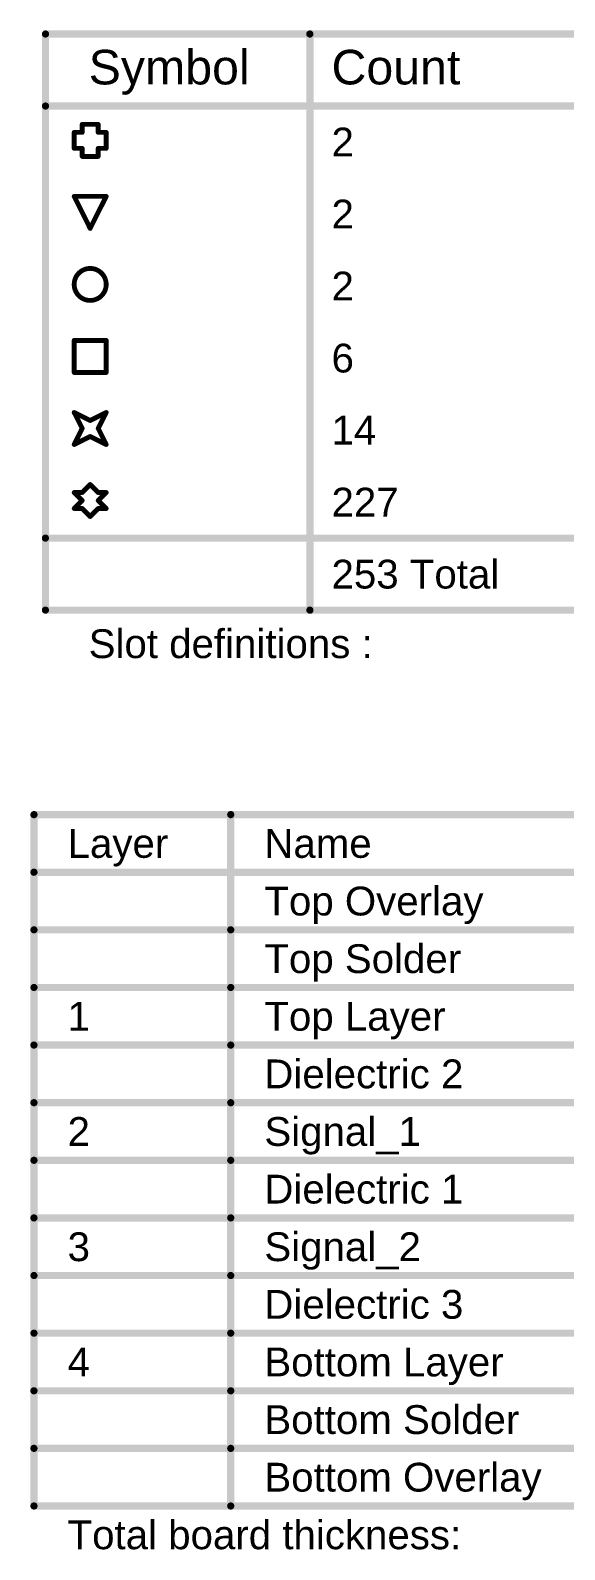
# Model space of a CAD drawing. Header units: inches. Extents: x -0.2 to 15.8, y 0 to 3.5.
# Drawn here: x 2.234 to 3.347, y 0.293 to 3.457 of the extents above; entities that cross this region are included whole.
import ezdxf

# ---------------------------------------------------------------- set-up
doc = ezdxf.new("R2010")
doc.units = ezdxf.units.IN
doc.header["$MEASUREMENT"] = 0
doc.layers.add('Drill Drawing', color=1, linetype='Continuous')
doc.layers.add('Fabrication', color=56, linetype='Continuous')
doc.styles.add('Arial', font='', dxfattribs={"height": 0.2})
doc.styles.get('Arial').set_extended_font_data('Arial')

msp = doc.modelspace()

# ---------------------------------------------------------------- linework, layer by layer
at = {"layer": 'Drill Drawing'}
for points in [[(2.2655, 3.4499, 0.015, 0.015, 0), (15.7437, 3.4499, 0.015, 0.015, 0)], [(2.2655, 2.2499, 0.015, 0.015, 0), (2.2655, 3.4499, 0.015, 0.015, 0)], [(2.8164, 2.2499, 0.015, 0.015, 0), (2.8164, 3.4499, 0.015, 0.015, 0)], [(2.2655, 3.2999, 0.015, 0.015, 0), (15.7437, 3.2999, 0.015, 0.015, 0)], [(2.342, 3.2449, 0.01, 0.01, 0), (2.342, 3.2616, 0.01, 0.01, 0)], [(2.342, 3.2616, 0.01, 0.01, 0), (2.3753, 3.2616, 0.01, 0.01, 0)], [(2.3753, 3.2449, 0.01, 0.01, 0), (2.3753, 3.2616, 0.01, 0.01, 0)], [(2.3253, 3.2116, 0.01, 0.01, 0), (2.3253, 3.2449, 0.01, 0.01, 0)], [(2.3253, 3.2449, 0.01, 0.01, 0), (2.342, 3.2449, 0.01, 0.01, 0)], [(2.3753, 3.2449, 0.01, 0.01, 0), (2.392, 3.2449, 0.01, 0.01, 0)], [(2.392, 3.2116, 0.01, 0.01, 0), (2.392, 3.2449, 0.01, 0.01, 0)], [(2.3253, 3.2116, 0.01, 0.01, 0), (2.342, 3.2116, 0.01, 0.01, 0)], [(2.342, 3.1949, 0.01, 0.01, 0), (2.342, 3.2116, 0.01, 0.01, 0)], [(2.342, 3.1949, 0.01, 0.01, 0), (2.3753, 3.1949, 0.01, 0.01, 0)], [(2.3753, 3.2116, 0.01, 0.01, 0), (2.392, 3.2116, 0.01, 0.01, 0)], [(2.3753, 3.1949, 0.01, 0.01, 0), (2.3753, 3.2116, 0.01, 0.01, 0)], [(2.3253, 3.1116, 0.01, 0.01, 0), (2.392, 3.1116, 0.01, 0.01, 0)], [(2.3253, 3.1116, 0.01, 0.01, 0), (2.3586, 3.0449, 0.01, 0.01, 0)], [(2.3586, 3.0449, 0.01, 0.01, 0), (2.392, 3.1116, 0.01, 0.01, 0)], [(2.3253, 2.8116, 0.01, 0.01, 0), (2.392, 2.8116, 0.01, 0.01, 0)], [(2.3253, 2.7449, 0.01, 0.01, 0), (2.3253, 2.8116, 0.01, 0.01, 0)], [(2.392, 2.7449, 0.01, 0.01, 0), (2.392, 2.8116, 0.01, 0.01, 0)], [(2.3253, 2.7449, 0.01, 0.01, 0), (2.392, 2.7449, 0.01, 0.01, 0)], [(2.3253, 2.6616, 0.01, 0.01, 0), (2.3586, 2.6449, 0.01, 0.01, 0)], [(2.3253, 2.6616, 0.01, 0.01, 0), (2.342, 2.6283, 0.01, 0.01, 0)], [(2.3586, 2.6449, 0.01, 0.01, 0), (2.392, 2.6616, 0.01, 0.01, 0)], [(2.3753, 2.6283, 0.01, 0.01, 0), (2.392, 2.6616, 0.01, 0.01, 0)], [(2.3253, 2.5949, 0.01, 0.01, 0), (2.342, 2.6283, 0.01, 0.01, 0)], [(2.3753, 2.6283, 0.01, 0.01, 0), (2.392, 2.5949, 0.01, 0.01, 0)], [(2.3253, 2.5949, 0.01, 0.01, 0), (2.3586, 2.6116, 0.01, 0.01, 0)], [(2.3586, 2.6116, 0.01, 0.01, 0), (2.392, 2.5949, 0.01, 0.01, 0)], [(2.3253, 2.4949, 0.01, 0.01, 0), (2.342, 2.4783, 0.01, 0.01, 0)], [(2.3253, 2.4949, 0.01, 0.01, 0), (2.342, 2.4949, 0.01, 0.01, 0)], [(2.342, 2.4949, 0.01, 0.01, 0), (2.3586, 2.5116, 0.01, 0.01, 0)], [(2.3586, 2.5116, 0.01, 0.01, 0), (2.3753, 2.4949, 0.01, 0.01, 0)], [(2.3753, 2.4949, 0.01, 0.01, 0), (2.392, 2.4949, 0.01, 0.01, 0)], [(2.3753, 2.4783, 0.01, 0.01, 0), (2.392, 2.4949, 0.01, 0.01, 0)], [(2.3253, 2.4616, 0.01, 0.01, 0), (2.342, 2.4783, 0.01, 0.01, 0)], [(2.3753, 2.4783, 0.01, 0.01, 0), (2.392, 2.4616, 0.01, 0.01, 0)], [(2.3253, 2.4616, 0.01, 0.01, 0), (2.342, 2.4616, 0.01, 0.01, 0)], [(2.342, 2.4616, 0.01, 0.01, 0), (2.3586, 2.4449, 0.01, 0.01, 0)], [(2.3586, 2.4449, 0.01, 0.01, 0), (2.3753, 2.4616, 0.01, 0.01, 0)], [(2.3753, 2.4616, 0.01, 0.01, 0), (2.392, 2.4616, 0.01, 0.01, 0)], [(2.2655, 2.3999, 0.015, 0.015, 0), (15.7437, 2.3999, 0.015, 0.015, 0)], [(2.2655, 2.2499, 0.015, 0.015, 0), (15.7437, 2.2499, 0.015, 0.015, 0)]]:
    msp.add_lwpolyline(points, format="xyseb", dxfattribs=at)
for points in [[(2.2618, 3.4499, 0.0075, 0.0075, 1), (2.2692, 3.4499, 0.0075, 0.0075, 1)], [(2.2618, 3.4499, 0.0075, 0.0075, 1), (2.2692, 3.4499, 0.0075, 0.0075, 1)], [(2.8126, 3.4499, 0.0075, 0.0075, 1), (2.8201, 3.4499, 0.0075, 0.0075, 1)], [(2.2618, 3.2999, 0.0075, 0.0075, 1), (2.2692, 3.2999, 0.0075, 0.0075, 1)], [(2.3395, 3.2616, 0.005, 0.005, 1), (2.3445, 3.2616, 0.005, 0.005, 1)], [(2.3395, 3.2616, 0.005, 0.005, 1), (2.3445, 3.2616, 0.005, 0.005, 1)], [(2.3728, 3.2616, 0.005, 0.005, 1), (2.3778, 3.2616, 0.005, 0.005, 1)], [(2.3728, 3.2616, 0.005, 0.005, 1), (2.3778, 3.2616, 0.005, 0.005, 1)], [(2.3228, 3.2449, 0.005, 0.005, 1), (2.3278, 3.2449, 0.005, 0.005, 1)], [(2.3228, 3.2449, 0.005, 0.005, 1), (2.3278, 3.2449, 0.005, 0.005, 1)], [(2.3395, 3.2449, 0.005, 0.005, 1), (2.3445, 3.2449, 0.005, 0.005, 1)], [(2.3395, 3.2449, 0.005, 0.005, 1), (2.3445, 3.2449, 0.005, 0.005, 1)], [(2.3728, 3.2449, 0.005, 0.005, 1), (2.3778, 3.2449, 0.005, 0.005, 1)], [(2.3728, 3.2449, 0.005, 0.005, 1), (2.3778, 3.2449, 0.005, 0.005, 1)], [(2.3895, 3.2449, 0.005, 0.005, 1), (2.3945, 3.2449, 0.005, 0.005, 1)], [(2.3895, 3.2449, 0.005, 0.005, 1), (2.3945, 3.2449, 0.005, 0.005, 1)], [(2.3228, 3.2116, 0.005, 0.005, 1), (2.3278, 3.2116, 0.005, 0.005, 1)], [(2.3228, 3.2116, 0.005, 0.005, 1), (2.3278, 3.2116, 0.005, 0.005, 1)], [(2.3395, 3.2116, 0.005, 0.005, 1), (2.3445, 3.2116, 0.005, 0.005, 1)], [(2.3395, 3.2116, 0.005, 0.005, 1), (2.3445, 3.2116, 0.005, 0.005, 1)], [(2.3395, 3.1949, 0.005, 0.005, 1), (2.3445, 3.1949, 0.005, 0.005, 1)], [(2.3395, 3.1949, 0.005, 0.005, 1), (2.3445, 3.1949, 0.005, 0.005, 1)], [(2.3728, 3.2116, 0.005, 0.005, 1), (2.3778, 3.2116, 0.005, 0.005, 1)], [(2.3728, 3.2116, 0.005, 0.005, 1), (2.3778, 3.2116, 0.005, 0.005, 1)], [(2.3728, 3.1949, 0.005, 0.005, 1), (2.3778, 3.1949, 0.005, 0.005, 1)], [(2.3728, 3.1949, 0.005, 0.005, 1), (2.3778, 3.1949, 0.005, 0.005, 1)], [(2.3895, 3.2116, 0.005, 0.005, 1), (2.3945, 3.2116, 0.005, 0.005, 1)], [(2.3895, 3.2116, 0.005, 0.005, 1), (2.3945, 3.2116, 0.005, 0.005, 1)], [(2.3228, 3.1116, 0.005, 0.005, 1), (2.3278, 3.1116, 0.005, 0.005, 1)], [(2.3228, 3.1116, 0.005, 0.005, 1), (2.3278, 3.1116, 0.005, 0.005, 1)], [(2.3895, 3.1116, 0.005, 0.005, 1), (2.3945, 3.1116, 0.005, 0.005, 1)], [(2.3895, 3.1116, 0.005, 0.005, 1), (2.3945, 3.1116, 0.005, 0.005, 1)], [(2.3561, 3.0449, 0.005, 0.005, 1), (2.3611, 3.0449, 0.005, 0.005, 1)], [(2.3561, 3.0449, 0.005, 0.005, 1), (2.3611, 3.0449, 0.005, 0.005, 1)], [(2.392, 2.9283, 0.01, 0.01, 1), (2.3253, 2.9283, 0.01, 0.01, 1)], [(2.3228, 2.9283, 0.005, 0.005, 1), (2.3278, 2.9283, 0.005, 0.005, 1)], [(2.3895, 2.9283, 0.005, 0.005, 1), (2.3945, 2.9283, 0.005, 0.005, 1)], [(2.3228, 2.8116, 0.005, 0.005, 1), (2.3278, 2.8116, 0.005, 0.005, 1)], [(2.3228, 2.8116, 0.005, 0.005, 1), (2.3278, 2.8116, 0.005, 0.005, 1)], [(2.3895, 2.8116, 0.005, 0.005, 1), (2.3945, 2.8116, 0.005, 0.005, 1)], [(2.3895, 2.8116, 0.005, 0.005, 1), (2.3945, 2.8116, 0.005, 0.005, 1)], [(2.3228, 2.7449, 0.005, 0.005, 1), (2.3278, 2.7449, 0.005, 0.005, 1)], [(2.3228, 2.7449, 0.005, 0.005, 1), (2.3278, 2.7449, 0.005, 0.005, 1)], [(2.3895, 2.7449, 0.005, 0.005, 1), (2.3945, 2.7449, 0.005, 0.005, 1)], [(2.3895, 2.7449, 0.005, 0.005, 1), (2.3945, 2.7449, 0.005, 0.005, 1)], [(2.3228, 2.6616, 0.005, 0.005, 1), (2.3278, 2.6616, 0.005, 0.005, 1)], [(2.3228, 2.6616, 0.005, 0.005, 1), (2.3278, 2.6616, 0.005, 0.005, 1)], [(2.3895, 2.6616, 0.005, 0.005, 1), (2.3945, 2.6616, 0.005, 0.005, 1)], [(2.3895, 2.6616, 0.005, 0.005, 1), (2.3945, 2.6616, 0.005, 0.005, 1)], [(2.3395, 2.6283, 0.005, 0.005, 1), (2.3445, 2.6283, 0.005, 0.005, 1)], [(2.3395, 2.6283, 0.005, 0.005, 1), (2.3445, 2.6283, 0.005, 0.005, 1)], [(2.3561, 2.6449, 0.005, 0.005, 1), (2.3611, 2.6449, 0.005, 0.005, 1)], [(2.3561, 2.6449, 0.005, 0.005, 1), (2.3611, 2.6449, 0.005, 0.005, 1)], [(2.3728, 2.6283, 0.005, 0.005, 1), (2.3778, 2.6283, 0.005, 0.005, 1)], [(2.3728, 2.6283, 0.005, 0.005, 1), (2.3778, 2.6283, 0.005, 0.005, 1)], [(2.3228, 2.5949, 0.005, 0.005, 1), (2.3278, 2.5949, 0.005, 0.005, 1)], [(2.3228, 2.5949, 0.005, 0.005, 1), (2.3278, 2.5949, 0.005, 0.005, 1)], [(2.3561, 2.6116, 0.005, 0.005, 1), (2.3611, 2.6116, 0.005, 0.005, 1)], [(2.3561, 2.6116, 0.005, 0.005, 1), (2.3611, 2.6116, 0.005, 0.005, 1)], [(2.3895, 2.5949, 0.005, 0.005, 1), (2.3945, 2.5949, 0.005, 0.005, 1)], [(2.3895, 2.5949, 0.005, 0.005, 1), (2.3945, 2.5949, 0.005, 0.005, 1)], [(2.3228, 2.4949, 0.005, 0.005, 1), (2.3278, 2.4949, 0.005, 0.005, 1)], [(2.3228, 2.4949, 0.005, 0.005, 1), (2.3278, 2.4949, 0.005, 0.005, 1)], [(2.3395, 2.4949, 0.005, 0.005, 1), (2.3445, 2.4949, 0.005, 0.005, 1)], [(2.3395, 2.4949, 0.005, 0.005, 1), (2.3445, 2.4949, 0.005, 0.005, 1)], [(2.3561, 2.5116, 0.005, 0.005, 1), (2.3611, 2.5116, 0.005, 0.005, 1)], [(2.3561, 2.5116, 0.005, 0.005, 1), (2.3611, 2.5116, 0.005, 0.005, 1)], [(2.3728, 2.4949, 0.005, 0.005, 1), (2.3778, 2.4949, 0.005, 0.005, 1)], [(2.3728, 2.4949, 0.005, 0.005, 1), (2.3778, 2.4949, 0.005, 0.005, 1)], [(2.3895, 2.4949, 0.005, 0.005, 1), (2.3945, 2.4949, 0.005, 0.005, 1)], [(2.3895, 2.4949, 0.005, 0.005, 1), (2.3945, 2.4949, 0.005, 0.005, 1)], [(2.3395, 2.4783, 0.005, 0.005, 1), (2.3445, 2.4783, 0.005, 0.005, 1)], [(2.3395, 2.4783, 0.005, 0.005, 1), (2.3445, 2.4783, 0.005, 0.005, 1)], [(2.3728, 2.4783, 0.005, 0.005, 1), (2.3778, 2.4783, 0.005, 0.005, 1)], [(2.3728, 2.4783, 0.005, 0.005, 1), (2.3778, 2.4783, 0.005, 0.005, 1)], [(2.3228, 2.4616, 0.005, 0.005, 1), (2.3278, 2.4616, 0.005, 0.005, 1)], [(2.3228, 2.4616, 0.005, 0.005, 1), (2.3278, 2.4616, 0.005, 0.005, 1)], [(2.3395, 2.4616, 0.005, 0.005, 1), (2.3445, 2.4616, 0.005, 0.005, 1)], [(2.3395, 2.4616, 0.005, 0.005, 1), (2.3445, 2.4616, 0.005, 0.005, 1)], [(2.3561, 2.4449, 0.005, 0.005, 1), (2.3611, 2.4449, 0.005, 0.005, 1)], [(2.3561, 2.4449, 0.005, 0.005, 1), (2.3611, 2.4449, 0.005, 0.005, 1)], [(2.3728, 2.4616, 0.005, 0.005, 1), (2.3778, 2.4616, 0.005, 0.005, 1)], [(2.3728, 2.4616, 0.005, 0.005, 1), (2.3778, 2.4616, 0.005, 0.005, 1)], [(2.3895, 2.4616, 0.005, 0.005, 1), (2.3945, 2.4616, 0.005, 0.005, 1)], [(2.3895, 2.4616, 0.005, 0.005, 1), (2.3945, 2.4616, 0.005, 0.005, 1)], [(2.2618, 2.3999, 0.0075, 0.0075, 1), (2.2692, 2.3999, 0.0075, 0.0075, 1)], [(2.2618, 2.2499, 0.0075, 0.0075, 1), (2.2692, 2.2499, 0.0075, 0.0075, 1)], [(2.2618, 2.2499, 0.0075, 0.0075, 1), (2.2692, 2.2499, 0.0075, 0.0075, 1)], [(2.8126, 2.2499, 0.0075, 0.0075, 1), (2.8201, 2.2499, 0.0075, 0.0075, 1)]]:
    msp.add_lwpolyline(points, format="xyseb", close=True, dxfattribs=at)
at = {"layer": 'Fabrication'}
for points in [[(2.2416, 1.824, 0.015, 0.015, 0), (6.7804, 1.824, 0.015, 0.015, 0)], [(2.2416, 0.384, 0.015, 0.015, 0), (2.2416, 1.824, 0.015, 0.015, 0)], [(2.6515, 0.384, 0.015, 0.015, 0), (2.6515, 1.824, 0.015, 0.015, 0)], [(2.2416, 1.704, 0.015, 0.015, 0), (6.7804, 1.704, 0.015, 0.015, 0)], [(2.2416, 1.584, 0.015, 0.015, 0), (2.6515, 1.584, 0.015, 0.015, 0)], [(2.6515, 1.584, 0.015, 0.015, 0), (3.5812, 1.584, 0.015, 0.015, 0)], [(2.2416, 1.464, 0.015, 0.015, 0), (2.6515, 1.464, 0.015, 0.015, 0)], [(2.6515, 1.464, 0.015, 0.015, 0), (3.5812, 1.464, 0.015, 0.015, 0)], [(2.2416, 1.344, 0.015, 0.015, 0), (2.6515, 1.344, 0.015, 0.015, 0)], [(2.6515, 1.344, 0.015, 0.015, 0), (3.5812, 1.344, 0.015, 0.015, 0)], [(2.2416, 1.224, 0.015, 0.015, 0), (2.6515, 1.224, 0.015, 0.015, 0)], [(2.6515, 1.224, 0.015, 0.015, 0), (3.5812, 1.224, 0.015, 0.015, 0)], [(2.2416, 1.104, 0.015, 0.015, 0), (2.6515, 1.104, 0.015, 0.015, 0)], [(2.6515, 1.104, 0.015, 0.015, 0), (3.5812, 1.104, 0.015, 0.015, 0)], [(2.2416, 0.984, 0.015, 0.015, 0), (2.6515, 0.984, 0.015, 0.015, 0)], [(2.6515, 0.984, 0.015, 0.015, 0), (3.5812, 0.984, 0.015, 0.015, 0)], [(2.2416, 0.864, 0.015, 0.015, 0), (2.6515, 0.864, 0.015, 0.015, 0)], [(2.6515, 0.864, 0.015, 0.015, 0), (3.5812, 0.864, 0.015, 0.015, 0)], [(2.2416, 0.744, 0.015, 0.015, 0), (2.6515, 0.744, 0.015, 0.015, 0)], [(2.6515, 0.744, 0.015, 0.015, 0), (3.5812, 0.744, 0.015, 0.015, 0)], [(2.2416, 0.624, 0.015, 0.015, 0), (2.6515, 0.624, 0.015, 0.015, 0)], [(2.6515, 0.624, 0.015, 0.015, 0), (3.5812, 0.624, 0.015, 0.015, 0)], [(2.2416, 0.504, 0.015, 0.015, 0), (2.6515, 0.504, 0.015, 0.015, 0)], [(2.6515, 0.504, 0.015, 0.015, 0), (3.5812, 0.504, 0.015, 0.015, 0)], [(2.2416, 0.384, 0.015, 0.015, 0), (2.6515, 0.384, 0.015, 0.015, 0)], [(2.6515, 0.384, 0.015, 0.015, 0), (3.5812, 0.384, 0.015, 0.015, 0)]]:
    msp.add_lwpolyline(points, format="xyseb", dxfattribs=at)
for points in [[(2.2378, 1.824, 0.0075, 0.0075, 1), (2.2453, 1.824, 0.0075, 0.0075, 1)], [(2.2378, 1.824, 0.0075, 0.0075, 1), (2.2453, 1.824, 0.0075, 0.0075, 1)], [(2.6477, 1.824, 0.0075, 0.0075, 1), (2.6552, 1.824, 0.0075, 0.0075, 1)], [(2.2378, 1.704, 0.0075, 0.0075, 1), (2.2453, 1.704, 0.0075, 0.0075, 1)], [(2.2378, 1.584, 0.0075, 0.0075, 1), (2.2453, 1.584, 0.0075, 0.0075, 1)], [(2.6477, 1.584, 0.0075, 0.0075, 1), (2.6552, 1.584, 0.0075, 0.0075, 1)], [(2.6477, 1.584, 0.0075, 0.0075, 1), (2.6552, 1.584, 0.0075, 0.0075, 1)], [(2.2378, 1.464, 0.0075, 0.0075, 1), (2.2453, 1.464, 0.0075, 0.0075, 1)], [(2.6477, 1.464, 0.0075, 0.0075, 1), (2.6552, 1.464, 0.0075, 0.0075, 1)], [(2.6477, 1.464, 0.0075, 0.0075, 1), (2.6552, 1.464, 0.0075, 0.0075, 1)], [(2.2378, 1.344, 0.0075, 0.0075, 1), (2.2453, 1.344, 0.0075, 0.0075, 1)], [(2.6477, 1.344, 0.0075, 0.0075, 1), (2.6552, 1.344, 0.0075, 0.0075, 1)], [(2.6477, 1.344, 0.0075, 0.0075, 1), (2.6552, 1.344, 0.0075, 0.0075, 1)], [(2.2378, 1.224, 0.0075, 0.0075, 1), (2.2453, 1.224, 0.0075, 0.0075, 1)], [(2.6477, 1.224, 0.0075, 0.0075, 1), (2.6552, 1.224, 0.0075, 0.0075, 1)], [(2.6477, 1.224, 0.0075, 0.0075, 1), (2.6552, 1.224, 0.0075, 0.0075, 1)], [(2.2378, 1.104, 0.0075, 0.0075, 1), (2.2453, 1.104, 0.0075, 0.0075, 1)], [(2.6477, 1.104, 0.0075, 0.0075, 1), (2.6552, 1.104, 0.0075, 0.0075, 1)], [(2.6477, 1.104, 0.0075, 0.0075, 1), (2.6552, 1.104, 0.0075, 0.0075, 1)], [(2.2378, 0.984, 0.0075, 0.0075, 1), (2.2453, 0.984, 0.0075, 0.0075, 1)], [(2.6477, 0.984, 0.0075, 0.0075, 1), (2.6552, 0.984, 0.0075, 0.0075, 1)], [(2.6477, 0.984, 0.0075, 0.0075, 1), (2.6552, 0.984, 0.0075, 0.0075, 1)], [(2.2378, 0.864, 0.0075, 0.0075, 1), (2.2453, 0.864, 0.0075, 0.0075, 1)], [(2.6477, 0.864, 0.0075, 0.0075, 1), (2.6552, 0.864, 0.0075, 0.0075, 1)], [(2.6477, 0.864, 0.0075, 0.0075, 1), (2.6552, 0.864, 0.0075, 0.0075, 1)], [(2.2378, 0.744, 0.0075, 0.0075, 1), (2.2453, 0.744, 0.0075, 0.0075, 1)], [(2.6477, 0.744, 0.0075, 0.0075, 1), (2.6552, 0.744, 0.0075, 0.0075, 1)], [(2.6477, 0.744, 0.0075, 0.0075, 1), (2.6552, 0.744, 0.0075, 0.0075, 1)], [(2.2378, 0.624, 0.0075, 0.0075, 1), (2.2453, 0.624, 0.0075, 0.0075, 1)], [(2.6477, 0.624, 0.0075, 0.0075, 1), (2.6552, 0.624, 0.0075, 0.0075, 1)], [(2.6477, 0.624, 0.0075, 0.0075, 1), (2.6552, 0.624, 0.0075, 0.0075, 1)], [(2.2378, 0.504, 0.0075, 0.0075, 1), (2.2453, 0.504, 0.0075, 0.0075, 1)], [(2.6477, 0.504, 0.0075, 0.0075, 1), (2.6552, 0.504, 0.0075, 0.0075, 1)], [(2.6477, 0.504, 0.0075, 0.0075, 1), (2.6552, 0.504, 0.0075, 0.0075, 1)], [(2.2378, 0.384, 0.0075, 0.0075, 1), (2.2453, 0.384, 0.0075, 0.0075, 1)], [(2.2378, 0.384, 0.0075, 0.0075, 1), (2.2453, 0.384, 0.0075, 0.0075, 1)], [(2.6477, 0.384, 0.0075, 0.0075, 1), (2.6552, 0.384, 0.0075, 0.0075, 1)], [(2.6477, 0.384, 0.0075, 0.0075, 1), (2.6552, 0.384, 0.0075, 0.0075, 1)], [(2.6477, 0.384, 0.0075, 0.0075, 1), (2.6552, 0.384, 0.0075, 0.0075, 1)]]:
    msp.add_lwpolyline(points, format="xyseb", close=True, dxfattribs=at)

# ---------------------------------------------------------------- texts
at = {"layer": 'Drill Drawing', "style": 'Arial'}
for s, height, p in [('Symbol', 0.072, (2.3555, 3.3449)), ('Count', 0.072, (2.8614, 3.3449)), ('2', 0.06, (2.8614, 3.1949)), ('2', 0.06, (2.8614, 3.0449)), ('2', 0.06, (2.8614, 2.8949)), ('6', 0.06, (2.8614, 2.7449)), ('14', 0.06, (2.8614, 2.5949)), ('227', 0.06, (2.8614, 2.4449)), ('253 Total', 0.06, (2.8614, 2.2949)), ('Slot definitions :', 0.06, (2.3555, 2.15))]:
    msp.add_text(s, height=height, dxfattribs=at).set_placement(p)
at = {"layer": 'Fabrication', "style": 'Arial'}
for s, p in [('Layer', (2.3116, 1.734)), ('Name', (2.7215, 1.734)), ('Top Overlay', (2.7215, 1.614)), ('Top Solder', (2.7215, 1.494)), ('1', (2.3116, 1.374)), ('Top Layer', (2.7215, 1.374)), ('Dielectric 2', (2.7215, 1.254)), ('2', (2.3116, 1.134)), ('Signal_1', (2.7215, 1.134)), ('Dielectric 1', (2.7215, 1.014)), ('3', (2.3116, 0.894)), ('Signal_2', (2.7215, 0.894)), ('Dielectric 3', (2.7215, 0.774)), ('4', (2.3116, 0.654)), ('Bottom Layer', (2.7215, 0.654)), ('Bottom Solder', (2.7215, 0.534)), ('Bottom Overlay', (2.7215, 0.414)), ('Total board thickness:', (2.3116, 0.294))]:
    msp.add_text(s, height=0.06, dxfattribs=at).set_placement(p)

doc.saveas('drawing.dxf')
